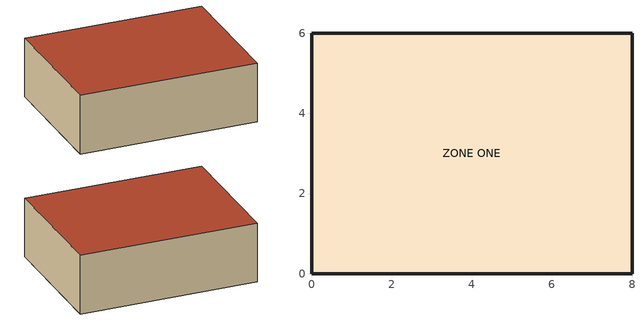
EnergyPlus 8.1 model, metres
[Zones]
ZONE ONE
 floor ground (LTFLOOR): 0,0 0,6 8,6 8,0 z0
 wall outside (LTWALL): 8,6 0,6 0,0 8,0 8,6 z0:2.7
 roof outside (LTROOF): 0,6 0,0 8,0 8,6 z2.7
[Building]
Exercise 1A: North Axis {deg}=0; Terrain=Country; Loads Convergence Tolerance Value=0.04; Temperature Convergence Tolerance Value {deltaC}=0.4; Solar Distribution=FullInteriorAndExterior; Minimum Number of Warmup Days=6
[Site:Location]
CHICAGO_IL_USA TMY2-94846: Latitude {deg}=41.78; Longitude {deg}=-87.75; Time Zone {hr}=-6; Elevation {m}=190
[SizingPeriod:DesignDay] Day of Month=21; Humidity Condition Type=Wetbulb; Barometric Pressure {Pa}=99063.21; Rain Indicator=No; Snow Indicator=No; Daylight Saving Time Indicator=No; Solar Model Indicator=ASHRAEClearSky
Name | Month | Day Type | Maximum Dry-Bulb Temperature {C} | Daily Dry-Bulb Temperature Range {deltaC} | Wetbulb or DewPoint at Maximum Dry-Bulb {C} | Wind Speed {m/s} | Wind Direction {deg} | Sky Clearness
CHICAGO_IL_USA Cooling .4% Conditions DB=>MWB | 7 | SummerDesignDay | 32.8 | 10.9 | 23.6 | 0 | 0 | 1
CHICAGO_IL_USA Heating 99.6% Conditions | 1 | WinterDesignDay | -21.2 | 0 | -21.2 | 4.6 | 270 | 0
[Site:GroundTemperature:BuildingSurface]
18.3, 18.2, 18.3, 18.4, 20.1, 22, 22.3, 22.5, 22.5, 20.7, 18.9, 18.5
[Material] Thermal Absorptance=0.9
Name | Roughness | Thickness {m} | Conductivity {W/m-K} | Density {kg/m3} | Specific Heat {J/kg-K} | Solar Absorptance | Visible Absorptance
PLASTERBOARD-1 | MediumSmooth | 0.012 | 0.16 | 950 | 840 | 0.6 | 0.6
FIBERGLASS QUILT-1 | Rough | 0.066 | 0.04 | 12 | 840 | 0.6 | 0.6
WOOD SIDING-1 | Rough | 0.009 | 0.14 | 530 | 900 | 0.6 | 0.6
PLASTERBOARD-2 | Rough | 0.01 | 0.16 | 950 | 840 | 0.6 | 0.6
FIBERGLASS QUILT-2 | Rough | 0.1118 | 0.04 | 12 | 840 | 0.6 | 0.6
ROOF DECK | Rough | 0.019 | 0.14 | 530 | 900 | 0.6 | 0.6
HF-C5 | MediumRough | 0.1015 | 1.7296 | 2243 | 837 | 0.65 | 0.65
[Construction]
LTWALL: WOOD SIDING-1, FIBERGLASS QUILT-1, PLASTERBOARD-1
LTFLOOR: HF-C5
LTROOF: ROOF DECK, FIBERGLASS QUILT-2, PLASTERBOARD-2
[Zone]
ZONE ONE: Type=1; Multiplier=1; Ceiling Height {m}=2.7; Volume {m3}=129.6
[Zone equipment]
ZONE ONE: ZONE ONE Purchased Air
[ZoneHVAC:IdealLoadsAirSystem]
ZONE ONE Purchased Air: Maximum Heating Supply Air Temperature {C}=50; Minimum Cooling Supply Air Temperature {C}=13; Maximum Heating Supply Air Humidity Ratio {kgWater/kgDryAir}=0.015; Minimum Cooling Supply Air Humidity Ratio {kgWater/kgDryAir}=0.01; Heating Limit=NoLimit; Cooling Limit=NoLimit; Dehumidification Control Type=ConstantSupplyHumidityRatio; Humidification Control Type=ConstantSupplyHumidityRatio
[ZoneControl:Thermostat]
ZONE ONE Thermostat: Zone or ZoneList=ZONE ONE; Control Type Schedule=ExternalSchedule1; Control 1=Office Thermostat Dual SP Control
[ThermostatSetpoint:DualSetpoint]
Office Thermostat Dual SP Control: Heating Setpoint Temperature Schedule=ALWAYS 20; Cooling Setpoint Temperature Schedule=ALWAYS 24
[ExternalInterface:FunctionalMockupUnitExport:To:Schedule]
Schedule=ExternalSchedule1; FMU Variable=EpModelSchedule1; Initial Value=0
[ExternalInterface:FunctionalMockupUnitExport:From:Variable]
Name | Output:Variable Index Key | Output:Variable | FMU Variable
 | Environment | Outdoor Dry Bulb | outDryBulb
 | ZONE ONE | Zone Mean Air Temperature | TRoom
 | Environment | Outdoor Relative Humidity | outRelHum
[Schedule:Compact]
ALWAYS 20: Through: 12/31, For: AllDays, Until: 24:00, 20
ALWAYS 24: Through: 12/31, For: AllDays, Until: 24:00, 24
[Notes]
Based on EnergyPlus example file "EnergyPlus/Examples/BasicsFiles/Exercise1A-new.idf".
Introduction to EnergyPlus - Exercise 1A
Building: Fictional 1 zone building with lightweight walls and 2 windows.
8m x 6m x 2.7m high, long side facing N and S
20C heating, 24C cooling
Internal: None.
System:   Purchased Air.
Plant:    None.
Environment:  Chicago, IL, USA, Summer and Winter design days
CHICAGO_IL_USA Cooling (DB=>MWB) .4%, MaxDB=  32.80 MWB=  23.60
CHICAGO_IL_USA Heating 99.6%, MaxDB= -21.20 Wind Speed=   4.60 Wind Dir= 270.00
